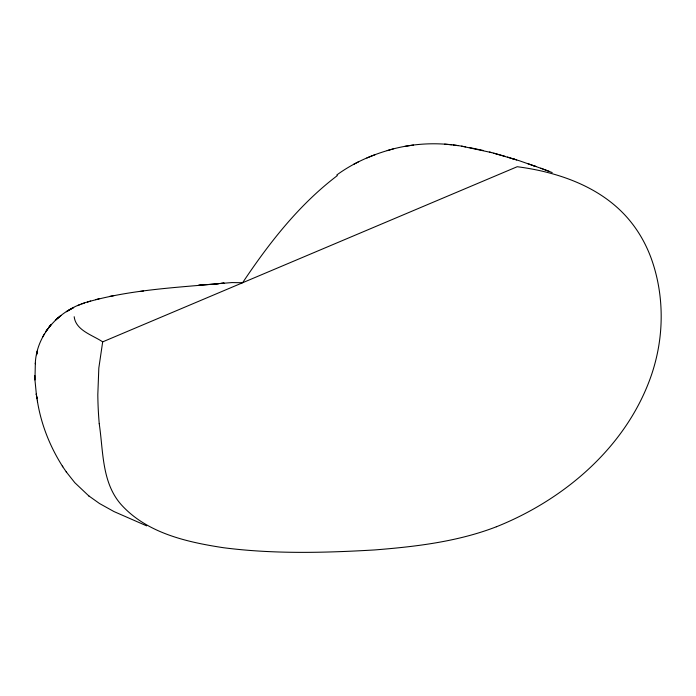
<?xml version="1.0" encoding="UTF-8"?>
<svg xmlns="http://www.w3.org/2000/svg" width="696" height="696" viewBox="0 0 696 696"><rect width="100%" height="100%" fill="white"/><g stroke="black" fill="none" stroke-linecap="round" stroke-linejoin="round"><path stroke-width="1.04" d="M74.176 316.715C75.803 330.53 92.646 335.063 102.677 341.866L517.215 166.718C559.862 172.26 604.398 187.955 631.681 222.972A171.12 136.834 -61.4 0 1 651.265 258.494C661.826 287.857 663.81 320.099 657.903 350.68A157.627 126.054 -61.4 0 1 651.995 373.378C627.931 445.449 565.483 499.171 496.335 526.794M35.339 363.225L34.957 379.973L36.418 394.928M35.278 363.79C36.427 334.245 59.569 309.65 87.365 302.029C130.013 289.832 174.713 287.683 218.657 283.663L198.569 285.29L201.405 285.029M102.677 341.866L98.823 368.053L97.814 394.641A367.749 294.069 -61.4 0 0 99.241 423.69M42.769 336.873L44.605 333.558M337.36 175.583C299.062 204.589 269.1 243.043 242.6 282.741L231.899 282.576L215.603 283.89M336.82 174.957C353.672 162.647 373.143 154.181 393.284 148.935M353.559 164.386L358.623 161.75M366.888 157.957L375.44 154.529M80.344 304.5L77.526 305.64M496.126 526.872C457.394 541.775 415.703 546.664 374.587 549.944C324.258 552.894 273.493 554.164 223.381 547.708C186.85 542.097 146.865 533.197 121.113 504.53C101.642 482.45 103.373 451.121 99.215 423.699M84.573 302.96L81.641 303.995M88.94 301.551L90.654 301.029M87.365 302.029L89.079 301.516M387.22 150.606C411.788 143.132 438.045 141.88 463.275 146.447M95.674 299.637L99.284 298.723M113.744 295.643L109.489 296.47M404.872 146.377L413.485 145.029M143.437 291.032L140.357 291.433M220.963 283.411L224.147 283.124L219.84 283.507M444.561 144.159L451.565 144.794M453.174 144.986L458.168 145.638M491.707 152.615L461.544 146.151M463.823 146.534L465.676 146.847M469.391 147.535L483.45 150.519M493.725 153.163L519.555 160.811L535.903 166.535L527.577 163.543M489.505 152.024L505.044 156.313M512.221 158.54L516.684 159.923M507.436 157.035L514.953 159.41M532.692 165.378L543.411 169.189M544.072 169.441L552.189 172.564M549.483 171.512L540.775 168.188M146.665 525.854L113.996 511.569L99.519 503.53L88.514 495.691M89.001 496.1L74.829 482.711L66.233 471.853M37.358 400.809C41.047 424.29 50.042 446.797 62.814 466.798M62.292 466.042L66.633 472.427M37.532 401.844L36.262 393.858L37.036 398.895M36.705 396.79L36.862 397.842M34.957 379.973L34.817 375.518M37.062 352.62L36.584 354.751L37.453 350.897L37.062 352.62M47.763 328.782L45.614 331.914L47.763 328.782M50.147 325.763L48.894 327.277L51.339 324.336L50.147 325.763M58.072 317.82L55.315 320.238L61.022 315.488L58.072 317.82M68.617 310.364L66.39 311.73L73.706 307.51L68.617 310.364"/></g></svg>
